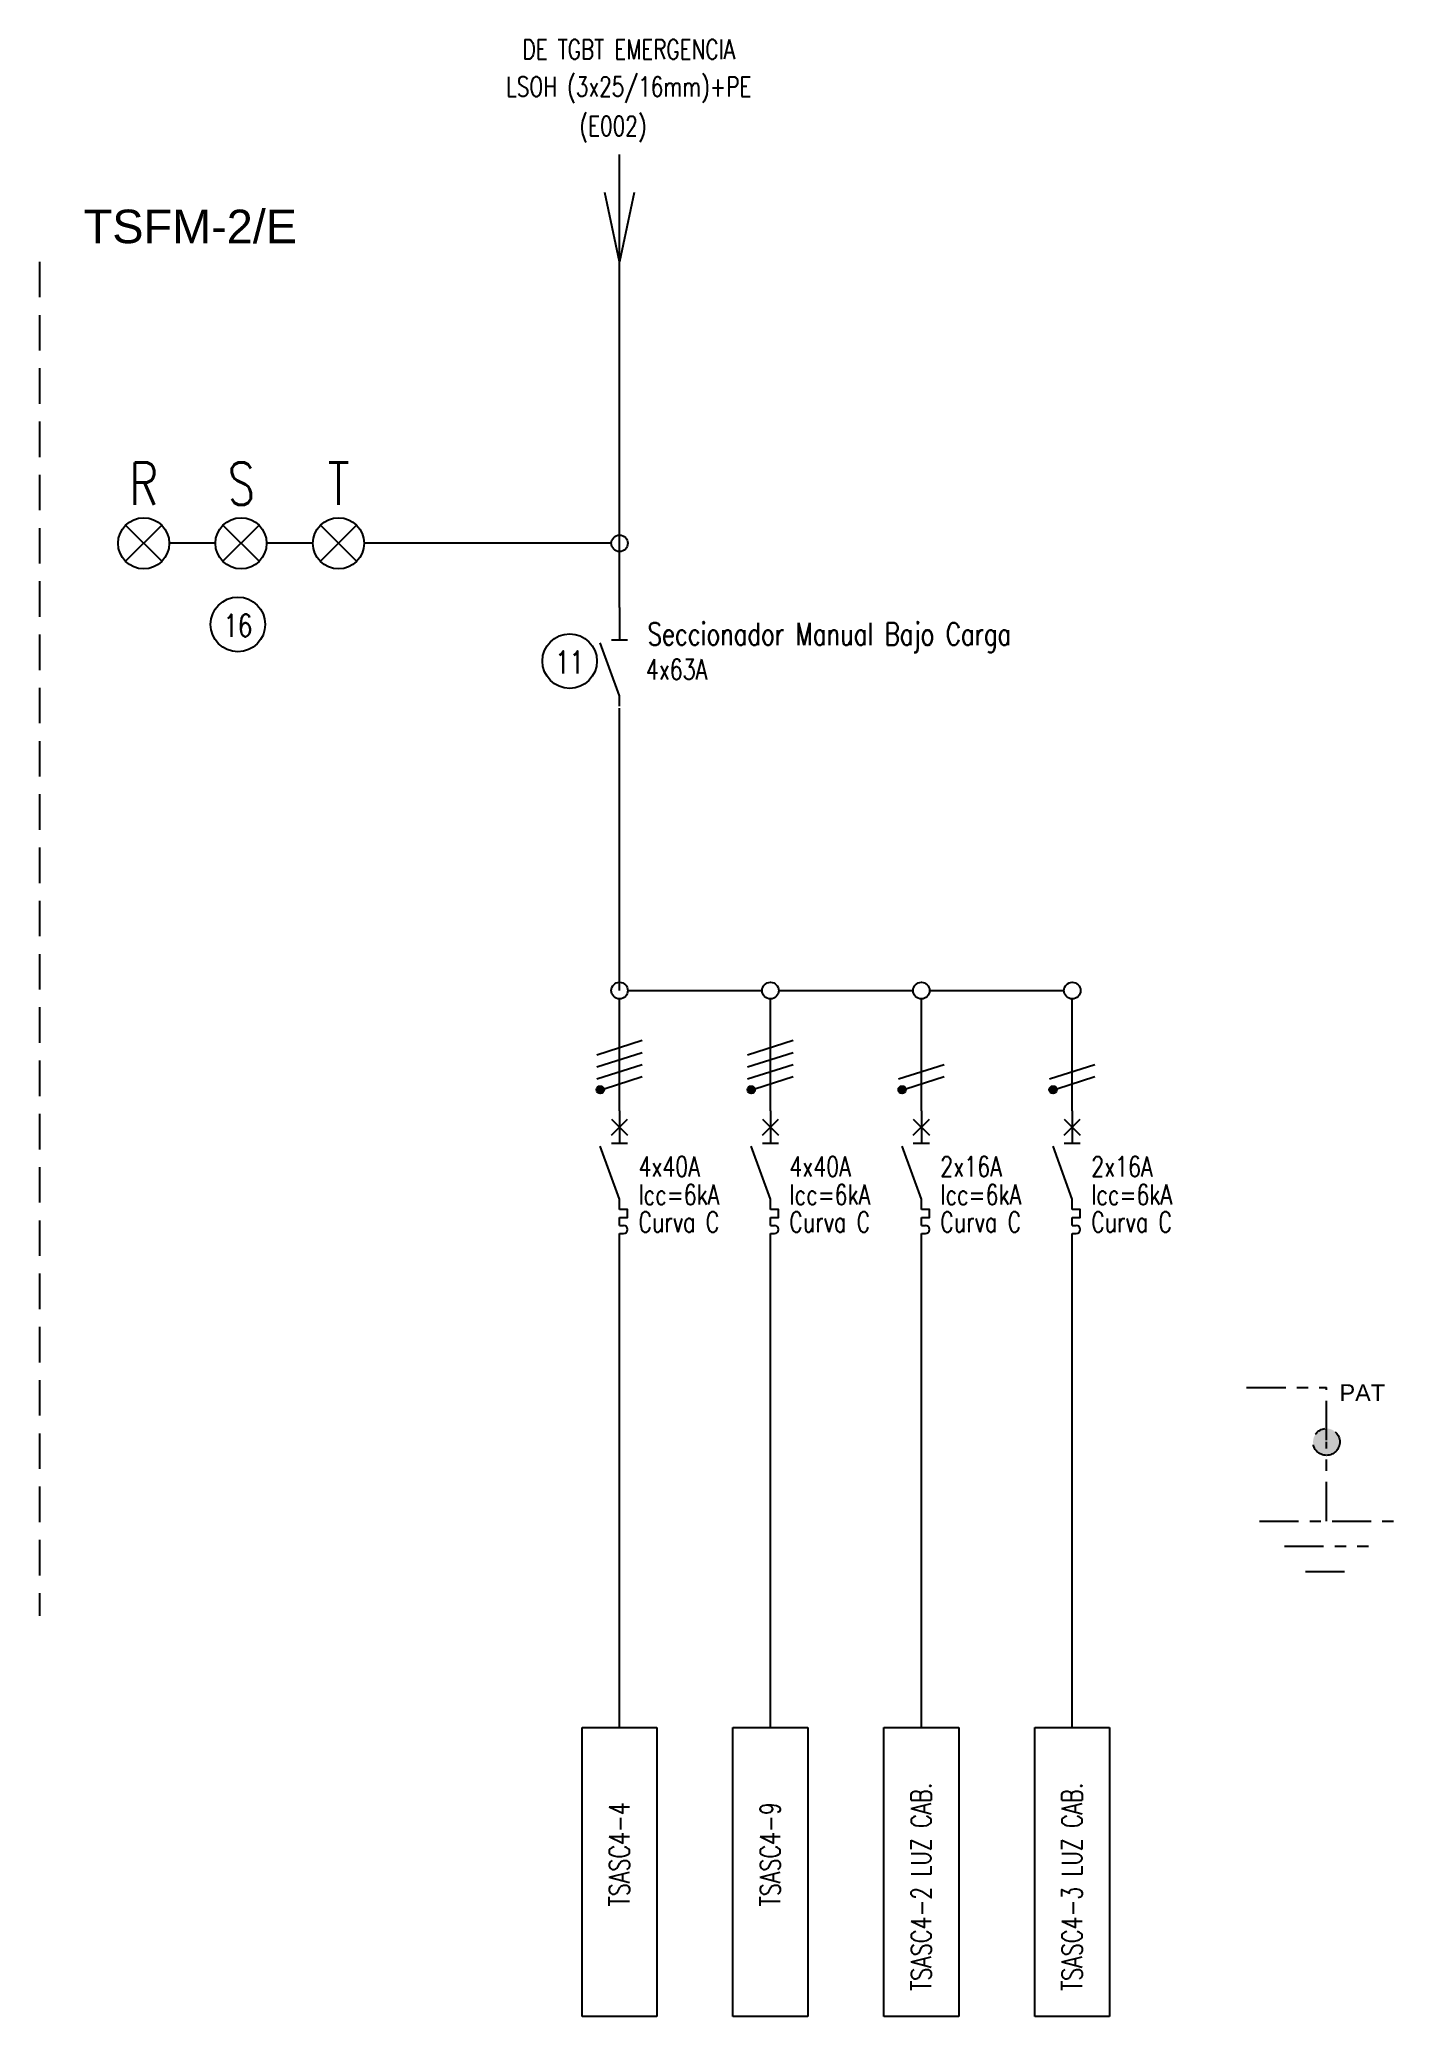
# Model space of a CAD drawing. Extents: x 3724.8 to 3736.9, y 1631.6 to 1649.2.
import ezdxf
from ezdxf.enums import TextEntityAlignment as Align

# ---------------------------------------------------------------- set-up
doc = ezdxf.new("R2010")
doc.units = 0
doc.linetypes.add('OCJ-ESQ UNI-CORREGIDOS IDO.br$0$DASHED', pattern=[19.05, 12.7, -6.35])
doc.linetypes.add('OCJ-ESQ UNI-CORREGIDOS IDO.br$0$EJE_5', pattern=[7.1, 5, -1, 0.1, -1])
for name, color, linetype in [('OCJ-ESQ UNI-CORREGIDOS IDO.br$0$00-IE-CABLES', 10, 'Continuous'), ('OCJ-ESQ UNI-CORREGIDOS IDO.br$0$01-ELE-APARATOS', 170, 'Continuous'), ('OCJ-ESQ UNI-CORREGIDOS IDO.br$0$ELECTRIC', 4, 'Continuous'), ('OCJ-ESQ UNI-CORREGIDOS IDO.br$0$PAT', 80, 'Continuous'), ('OCJ-ESQ UNI-CORREGIDOS IDO.br$0$TEXTO', 7, 'Continuous')]:
    doc.layers.add(name, color=color, linetype=linetype)
doc.styles.add('OCJ-ESQ UNI-CORREGIDOS IDO.br$0$ARIAL', font='Arial.ttf', dxfattribs={"height": 0.2})
doc.styles.add('OCJ-ESQ UNI-CORREGIDOS IDO.br$0$Electricidad', font='ROMANS.SHX', dxfattribs={"width": 0.75, "height": 0.175})

# ---------------------------------------------------------------- blocks, each defined once
blk = doc.blocks.new('OCJ-ESQ UNI-CORREGIDOS IDO.br$0$Unif-Interruptor-Term')
for p, q in [((0, -1.013), (0.045, -1.013)), ((0, -1.103), (0.045, -1.103))]:
    blk.add_line(p, q)
for points in [[(0, 0.267), (0, -0.093)], [(-0.09, 0.177), (0.09, -0.003)], [(-0.09, -0.003), (0.09, 0.177)], [(0, -0.72), (-0.215, -0.128)], [(-0.09, -0.093), (0.09, -0.093)], [(0, -0.833), (0, -0.72)], [(0, -0.923), (0.09, -0.923), (0.09, -0.833), (0, -0.833)], [(0, -1.013), (0, -0.923)], [(0, -1.215), (0, -1.103)]]:
    blk.add_lwpolyline(points)
blk.add_arc((0.045, -1.058), 0.045, 270, 90)
blk = doc.blocks.new('OCJ-ESQ UNI-CORREGIDOS IDO.br$0$A$C7AFF483F')
for points in [[(0, 0.88), (0, 0.592)], [(0, 0.09), (-0.172, 0.564)], [(-0.072, 0.592), (0.072, 0.592)], [(0, 0), (0, 0.09)]]:
    blk.add_lwpolyline(points)

msp = doc.modelspace()

# ---------------------------------------------------------------- hatches: boundary and pattern name
at = {"layer": 'OCJ-ESQ UNI-CORREGIDOS IDO.br$0$00-IE-CABLES'}
for points in [[(3729.809, 1639.836, 1), (3729.864, 1639.876, 1)], [(3731.159, 1639.836, 1), (3731.214, 1639.876, 1)], [(3732.509, 1639.836, 1), (3732.564, 1639.876, 1)], [(3733.859, 1639.836, 1), (3733.914, 1639.876, 1)]]:
    msp.add_hatch(color=256, dxfattribs=at).paths.add_polyline_path(points)
at = {"layer": 'OCJ-ESQ UNI-CORREGIDOS IDO.br$0$PAT', "linetype": 'OCJ-ESQ UNI-CORREGIDOS IDO.br$0$EJE_5', "ltscale": 0.07}
h = msp.add_hatch(color=256, dxfattribs=at)
h.paths.add_polyline_path([(3736.452, 1636.707), (3736.212, 1636.707, -1)])
h.paths.add_polyline_path([(3736.212, 1636.707), (3736.332, 1636.707), (3736.332, 1636.587, -0.414214)])
h.paths.add_polyline_path([(3736.332, 1636.707), (3736.452, 1636.707, -0.414214), (3736.332, 1636.587)])

# ---------------------------------------------------------------- linework, layer by layer
at = {"layer": 'OCJ-ESQ UNI-CORREGIDOS IDO.br$0$00-IE-CABLES'}
for p, q in [((3730.008, 1644.168), (3730.008, 1645.17)), ((3726.393, 1644.743), (3725.979, 1644.743)), ((3727.265, 1644.743), (3726.851, 1644.743)), ((3729.934, 1644.743), (3727.723, 1644.743)), ((3730.008, 1642.632), (3730.008, 1643.27)), ((3730.008, 1640.743), (3730.008, 1642.632)), ((3730.008, 1639.667), (3730.008, 1640.669)), ((3730.082, 1640.743), (3731.284, 1640.743)), ((3731.358, 1639.667), (3731.358, 1640.669)), ((3731.432, 1640.743), (3732.634, 1640.743)), ((3732.708, 1639.667), (3732.708, 1640.669)), ((3732.782, 1640.743), (3733.984, 1640.743)), ((3734.058, 1639.667), (3734.058, 1640.669)), ((3730.008, 1634.152), (3730.008, 1638.481)), ((3731.358, 1634.152), (3731.358, 1638.481)), ((3732.708, 1634.152), (3732.708, 1638.481)), ((3734.058, 1634.152), (3734.058, 1638.481))]:
    msp.add_line(p, q, dxfattribs=at)
for points in [[(3730.008, 1644.743), (3730.008, 1648.221)], [(3730.139, 1647.879), (3730.008, 1647.261), (3729.877, 1647.879)], [(3729.804, 1640.17), (3730.211, 1640.299)], [(3731.154, 1640.17), (3731.561, 1640.299)], [(3729.804, 1640.062), (3730.211, 1640.191)], [(3731.154, 1640.062), (3731.561, 1640.191)], [(3729.804, 1639.954), (3730.211, 1640.083)], [(3729.869, 1639.866), (3730.211, 1639.975)], [(3731.154, 1639.954), (3731.561, 1640.083)], [(3731.219, 1639.866), (3731.561, 1639.975)], [(3732.504, 1639.954), (3732.911, 1640.083)], [(3732.569, 1639.866), (3732.911, 1639.975)], [(3733.854, 1639.954), (3734.261, 1640.083)], [(3733.919, 1639.866), (3734.261, 1639.975)]]:
    msp.add_lwpolyline(points, dxfattribs=at)
for centre, radius in [((3730.008, 1644.743), 0.0741), ((3730.008, 1640.743), 0.0741), ((3731.358, 1640.743), 0.0741), ((3732.708, 1640.743), 0.0741), ((3734.058, 1640.743), 0.0741), ((3729.836, 1639.856), 0.0338), ((3731.186, 1639.856), 0.0338), ((3732.536, 1639.856), 0.0338), ((3733.886, 1639.856), 0.0338)]:
    msp.add_circle(centre, radius, dxfattribs=at)
at = {"layer": 'OCJ-ESQ UNI-CORREGIDOS IDO.br$0$01-ELE-APARATOS'}
for p, q in [((3725.912, 1644.582), (3725.589, 1644.905)), ((3725.589, 1644.582), (3725.912, 1644.905)), ((3726.784, 1644.582), (3726.46, 1644.905)), ((3726.46, 1644.582), (3726.784, 1644.905)), ((3727.656, 1644.582), (3727.332, 1644.905)), ((3727.332, 1644.582), (3727.656, 1644.905))]:
    msp.add_line(p, q, dxfattribs=at)
for centre in [(3725.751, 1644.743), (3726.622, 1644.743), (3727.494, 1644.743)]:
    msp.add_circle(centre, 0.229, dxfattribs=at)
at = {"layer": 'OCJ-ESQ UNI-CORREGIDOS IDO.br$0$ELECTRIC'}
for p, q in [((3729.673, 1634.152), (3730.342, 1634.152)), ((3729.673, 1631.569), (3729.673, 1634.152)), ((3730.342, 1634.152), (3730.342, 1631.569)), ((3731.023, 1634.152), (3731.692, 1634.152)), ((3731.023, 1631.569), (3731.023, 1634.152)), ((3731.692, 1634.152), (3731.692, 1631.569)), ((3732.373, 1634.152), (3733.042, 1634.152)), ((3732.373, 1631.569), (3732.373, 1634.152)), ((3733.042, 1634.152), (3733.042, 1631.569)), ((3733.723, 1634.152), (3734.392, 1634.152)), ((3733.723, 1631.569), (3733.723, 1634.152)), ((3734.392, 1634.152), (3734.392, 1631.569)), ((3730.342, 1631.569), (3729.673, 1631.569)), ((3731.692, 1631.569), (3731.023, 1631.569)), ((3733.042, 1631.569), (3732.373, 1631.569)), ((3734.392, 1631.569), (3733.723, 1631.569))]:
    msp.add_line(p, q, dxfattribs=at)
at = {"layer": 'OCJ-ESQ UNI-CORREGIDOS IDO.br$0$ELECTRIC', "linetype": 'OCJ-ESQ UNI-CORREGIDOS IDO.br$0$DASHED', "ltscale": 0.025}
msp.add_lwpolyline([(3724.819, 1647.261), (3724.819, 1635.151)], dxfattribs=at)
at = {"layer": 'OCJ-ESQ UNI-CORREGIDOS IDO.br$0$PAT', "linetype": 'OCJ-ESQ UNI-CORREGIDOS IDO.br$0$EJE_5', "ltscale": 0.07}
for p, q in [((3735.618, 1637.194), (3736.332, 1637.194)), ((3736.332, 1636.724), (3736.332, 1637.194)), ((3736.332, 1635.999), (3736.332, 1636.707)), ((3735.732, 1635.999), (3736.932, 1635.999)), ((3735.957, 1635.774), (3736.707, 1635.774)), ((3736.144, 1635.549), (3736.519, 1635.549))]:
    msp.add_line(p, q, dxfattribs=at)
msp.add_circle((3736.332, 1636.707), 0.12, dxfattribs=at)
msp.add_circle((3736.332, 1636.707), 0.12, dxfattribs=at)
at = {"layer": 'OCJ-ESQ UNI-CORREGIDOS IDO.br$0$TEXTO'}
for centre in [(3726.594, 1644.018), (3729.562, 1643.69)]:
    msp.add_circle(centre, 0.244, dxfattribs=at)

# ---------------------------------------------------------------- block references
at = {"layer": 'OCJ-ESQ UNI-CORREGIDOS IDO.br$0$01-ELE-APARATOS'}
msp.add_blockref('OCJ-ESQ UNI-CORREGIDOS IDO.br$0$A$C7AFF483F', (3730.008, 1643.288), dxfattribs=at)
at = {"layer": 'OCJ-ESQ UNI-CORREGIDOS IDO.br$0$01-ELE-APARATOS', "xscale": 0.7999999999999546, "yscale": 0.7999999999999546, "zscale": 0.7999999999999546}
for p in [(3730.008, 1639.453), (3731.358, 1639.453), (3732.708, 1639.453), (3734.058, 1639.453)]:
    msp.add_blockref('OCJ-ESQ UNI-CORREGIDOS IDO.br$0$Unif-Interruptor-Term', p, dxfattribs=at)

# ---------------------------------------------------------------- texts
at = {"layer": 'OCJ-ESQ UNI-CORREGIDOS IDO.br$0$TEXTO', "style": 'OCJ-ESQ UNI-CORREGIDOS IDO.br$0$Electricidad', "width": 0.75}
for s, height, p in [('DE TGBT EMERGENCIA', 0.175, (3730.09, 1649.073)), ('LSOH (3x25/16mm)+PE', 0.175, (3730.09, 1648.74)), ('(E002)', 0.175, (3729.949, 1648.388)), ('R', 0.38, (3725.752, 1645.087)), ('S', 0.38, (3726.624, 1645.087)), ('T', 0.38, (3727.495, 1645.087)), ('16', 0.2, (3726.594, 1643.908)), ('11', 0.2, (3729.562, 1643.58))]:
    msp.add_text(s, height=height, dxfattribs=at).set_placement(p, align=Align.CENTER)
at = {"layer": 'OCJ-ESQ UNI-CORREGIDOS IDO.br$0$TEXTO', "style": 'OCJ-ESQ UNI-CORREGIDOS IDO.br$0$ARIAL'}
for s, height, p in [('TSFM-2/E', 0.3, (3725.214, 1647.427)), ('PAT ', 0.15, (3736.449, 1637.072))]:
    msp.add_text(s, height=height, dxfattribs=at).set_placement(p)
at = {"layer": 'OCJ-ESQ UNI-CORREGIDOS IDO.br$0$TEXTO', "style": 'OCJ-ESQ UNI-CORREGIDOS IDO.br$0$Electricidad', "width": 0.75}
for s, height, p in [('Seccionador Manual Bajo Carga', 0.2, (3730.259, 1643.833)), ('4x63A', 0.18, (3730.243, 1643.526)), ('4x40A', 0.18, (3730.177, 1639.08)), ('4x40A', 0.18, (3731.527, 1639.08)), ('2x16A', 0.18, (3732.877, 1639.08)), ('2x16A', 0.18, (3734.227, 1639.08)), ('Icc=6kA', 0.18, (3730.177, 1638.829)), ('Icc=6kA', 0.18, (3731.527, 1638.829)), ('Icc=6kA', 0.18, (3732.877, 1638.829)), ('Icc=6kA', 0.18, (3734.227, 1638.829)), ('Curva C', 0.18, (3730.177, 1638.584)), ('Curva C', 0.18, (3731.527, 1638.584)), ('Curva C', 0.18, (3732.877, 1638.584)), ('Curva C', 0.18, (3734.227, 1638.584))]:
    msp.add_text(s, height=height, dxfattribs=at).set_placement(p)
for s, p in [('TSASC4-2 LUZ CAB.', (3732.796, 1631.797)), ('TSASC4-3 LUZ CAB.', (3734.146, 1631.797)), ('TSASC4-4', (3730.096, 1632.553)), ('TSASC4-9', (3731.446, 1632.553))]:
    msp.add_text(s, height=0.18, rotation=90, dxfattribs=at).set_placement(p)

doc.saveas('drawing.dxf')
